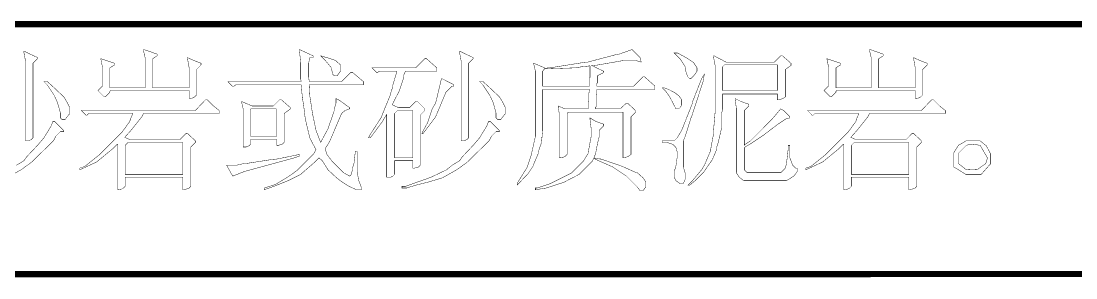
# Model space of a CAD drawing. Extents: x 94 to 452, y -72 to 1042.
# Drawn here: x 337.83 to 363.25, y 393.93 to 400.11 of the extents above; entities that cross this region are included whole.
import ezdxf

# ---------------------------------------------------------------- set-up
doc = ezdxf.new("R2010")
doc.units = 0
doc.header["$MEASUREMENT"] = 0
doc.layers.add('TREE_LAYER', color=7, linetype='Continuous')

msp = doc.modelspace()

# ---------------------------------------------------------------- linework, layer by layer
at = {"layer": 'TREE_LAYER'}
for points, const_width, elevation in [([(221.22612, 400.039582), (399.22612, 400.039582)], 0.15, 178), ([(337.907236, 399.387747), (337.89351, 399.387747), (337.89351, 399.360296), (337.934687, 399.140688), (337.934687, 397.232845), (338.003314, 397.232845), (338.071942, 397.260296), (338.113118, 397.301473), (338.113118, 399.099512), (338.222922, 399.209316), (338.222922, 399.236767), (338.044491, 399.31912), (337.907236, 399.387747), (337.907236, 399.387747)], 0.01, 46), ([(340.789589, 399.428924), (340.775863, 399.428924), (340.775863, 399.401473), (340.81704, 399.223041), (340.81704, 398.509316), (340.803314, 398.509316), (339.979785, 398.509316), (339.966059, 398.509316), (339.966059, 398.989708), (340.075863, 399.058335), (340.075863, 399.058335), (340.075863, 399.099512), (339.746451, 399.209316), (339.787628, 399.003433), (339.787628, 398.550492), (339.677824, 398.440688), (339.828804, 398.289708), (339.856255, 398.289708), (339.966059, 398.399512), (339.966059, 398.426963), (339.979785, 398.440688), (341.873902, 398.440688), (341.873902, 398.426963), (341.873902, 398.248531), (341.956255, 398.262257), (342.011157, 398.289708), (342.052334, 398.330884), (342.052334, 398.948531), (342.162138, 399.058335), (342.162138, 399.099512), (341.983706, 399.168139), (341.832726, 399.236767), (341.873902, 399.003433), (341.873902, 398.509316), (341.873902, 398.509316), (340.995471, 398.509316), (340.995471, 398.509316), (340.995471, 399.209316), (341.105275, 399.277943), (341.105275, 399.277943), (341.105275, 399.31912), (340.789589, 399.428924), (340.789589, 399.428924)], 0.01, 46), ([(344.536647, 399.428924), (344.536647, 399.428924), (344.536647, 399.387747), (344.564098, 399.113237), (344.564098, 398.715198), (344.577824, 398.660296), (344.577824, 398.660296), (342.807236, 398.660296), (342.91704, 398.550492), (342.958216, 398.550492), (342.999392, 398.577943), (344.577824, 398.577943), (344.577824, 398.577943), (344.605275, 398.262257), (344.632726, 398.111277), (344.673902, 397.768139), (344.783706, 397.301473), (344.934687, 397.013237), (344.866059, 396.903433), (344.481745, 396.51912), (344.248412, 396.354414), (343.946451, 396.175982), (343.685667, 396.093629), (343.685667, 396.052453), (343.919, 396.134806), (344.262138, 396.272061), (344.564098, 396.423041), (344.879785, 396.697551), (345.003314, 396.82108), (345.085667, 396.752453), (345.222922, 396.532845), (345.428804, 396.340688), (345.552334, 396.24461), (345.730765, 396.134806), (345.909196, 396.052453), (346.032726, 396.052453), (346.032726, 396.093629), (345.964098, 396.272061), (345.922922, 396.491669), (345.922922, 396.972061), (345.881745, 396.972061), (345.854294, 396.738728), (345.854294, 396.711277), (345.813118, 396.574022), (345.813118, 396.532845), (345.771942, 396.39559), (345.744491, 396.381865), (345.59351, 396.464218), (345.332726, 396.725002), (345.195471, 396.903433), (345.154294, 397.040688), (345.264098, 397.21912), (345.552334, 397.891669), (345.634687, 397.960296), (345.744491, 398.001473), (345.744491, 398.028924), (345.497432, 398.207355), (345.415079, 398.248531), (345.415079, 398.138728), (345.373902, 398.001473), (345.373902, 397.960296), (345.222922, 397.52108), (345.044491, 397.191669), (344.934687, 397.479904), (344.866059, 397.809316), (344.852334, 397.864218), (344.783706, 398.317159), (344.769981, 398.577943), (344.769981, 398.577943), (346.073902, 398.577943), (346.073902, 398.660296), (345.813118, 398.879904), (345.771942, 398.879904), (345.552334, 398.660296), (344.769981, 398.660296), (344.756255, 398.7701), (344.756255, 399.099512), (344.783706, 399.236767), (344.866059, 399.236767), (344.866059, 399.277943), (344.536647, 399.428924), (344.536647, 399.428924)], 0.01, 46), ([(348.407236, 399.387747), (348.39351, 399.387747), (348.39351, 399.360296), (348.434687, 399.140688), (348.434687, 397.232845), (348.503314, 397.232845), (348.571942, 397.260296), (348.613118, 397.301473), (348.613118, 399.099512), (348.722922, 399.209316), (348.722922, 399.236767), (348.544491, 399.31912), (348.407236, 399.387747), (348.407236, 399.387747)], 0.01, 46), ([(352.552334, 399.428924), (352.236647, 399.31912), (352.209196, 399.31912), (351.481745, 399.126963), (351.440569, 399.126963), (350.575863, 398.989708), (350.507236, 398.989708), (350.507236, 398.975982), (350.438608, 398.975982), (350.438608, 398.989708), (350.411157, 399.003433), (350.177824, 399.099512), (350.219, 398.92108), (350.219, 397.328924), (350.136647, 396.958335), (350.136647, 396.930884), (350.026843, 396.601473), (349.91704, 396.423041), (349.779785, 396.203433), (349.779785, 396.162257), (350.040569, 396.436767), (350.177824, 396.642649), (350.191549, 396.697551), (350.287628, 396.917159), (350.287628, 396.958335), (350.356255, 397.150492), (350.369981, 397.315198), (350.383706, 397.315198), (350.383706, 397.356375), (350.397432, 397.479904), (350.397432, 398.468139), (350.397432, 398.468139), (351.509196, 398.468139), (351.522922, 398.468139), (351.509196, 398.358335), (351.509196, 398.358335), (351.509196, 398.262257), (351.509196, 398.262257), (351.509196, 398.179904), (351.495471, 398.179904), (351.495471, 398.083826), (351.495471, 398.083826), (351.495471, 398.001473), (351.495471, 398.001473), (350.932726, 398.001473), (350.76802, 398.0701), (350.795471, 397.891669), (350.795471, 396.82108), (350.891549, 396.834806), (350.946451, 396.862257), (350.987628, 396.903433), (350.987628, 397.891669), (351.015079, 397.91912), (352.332726, 397.91912), (352.332726, 397.91912), (352.332726, 396.82108), (352.373902, 396.82108), (352.469981, 396.862257), (352.524883, 396.903433), (352.524883, 397.809316), (352.634687, 397.91912), (352.634687, 397.960296), (352.44253, 398.138728), (352.415079, 398.138728), (352.264098, 398.001473), (351.687628, 398.001473), (351.673902, 398.001473), (351.673902, 398.042649), (351.687628, 398.056375), (351.687628, 398.152453), (351.687628, 398.152453), (351.687628, 398.248531), (351.687628, 398.248531), (351.687628, 398.34461), (351.701353, 398.358335), (351.701353, 398.468139), (351.701353, 398.468139), (353.101353, 398.468139), (353.101353, 398.550492), (352.854294, 398.7701), (352.813118, 398.7701), (352.59351, 398.550492), (351.715079, 398.550492), (351.701353, 398.550492), (351.701353, 398.61912), (351.715079, 398.61912), (351.715079, 398.797551), (351.852334, 398.866178), (351.866059, 398.879904), (351.866059, 398.907355), (351.577824, 399.04461), (351.605275, 399.04461), (351.728804, 399.058335), (352.360177, 399.168139), (352.634687, 399.168139), (352.771942, 399.126963), (352.744491, 399.236767), (352.552334, 399.428924), (352.552334, 399.428924)], 0.01, 46), ([(358.289589, 399.428924), (358.275863, 399.428924), (358.275863, 399.401473), (358.31704, 399.223041), (358.31704, 398.509316), (358.303314, 398.509316), (357.479785, 398.509316), (357.466059, 398.509316), (357.466059, 398.989708), (357.575863, 399.058335), (357.575863, 399.058335), (357.575863, 399.099512), (357.246451, 399.209316), (357.287628, 399.003433), (357.287628, 398.550492), (357.177824, 398.440688), (357.328804, 398.289708), (357.356255, 398.289708), (357.466059, 398.399512), (357.466059, 398.426963), (357.479785, 398.440688), (359.373902, 398.440688), (359.373902, 398.426963), (359.373902, 398.248531), (359.456255, 398.262257), (359.511157, 398.289708), (359.552334, 398.330884), (359.552334, 398.948531), (359.662138, 399.058335), (359.662138, 399.099512), (359.483706, 399.168139), (359.332726, 399.236767), (359.373902, 399.003433), (359.373902, 398.509316), (359.373902, 398.509316), (358.495471, 398.509316), (358.495471, 398.509316), (358.495471, 399.209316), (358.605275, 399.277943), (358.605275, 399.277943), (358.605275, 399.31912), (358.289589, 399.428924), (358.289589, 399.428924)], 0.01, 46), ([(345.058216, 399.277943), (345.044491, 399.277943), (345.16802, 399.154414), (345.305275, 398.989708), (345.332726, 398.838728), (345.373902, 398.797551), (345.44253, 398.797551), (345.524883, 398.907355), (345.524883, 399.058335), (345.401353, 399.168139), (345.195471, 399.236767), (345.140569, 399.250492), (345.058216, 399.277943), (345.058216, 399.277943)], 0.01, 46), ([(347.597432, 399.209316), (347.556255, 399.209316), (347.336647, 398.989708), (346.279785, 398.989708), (346.389589, 398.879904), (346.41704, 398.879904), (346.458216, 398.907355), (346.883706, 398.907355), (346.883706, 398.907355), (346.787628, 398.577943), (346.787628, 398.536767), (346.746451, 398.426963), (346.719, 398.317159), (346.609196, 398.056375), (346.499392, 397.781865), (346.238608, 397.383826), (346.197432, 397.301473), (346.197432, 397.301473), (346.238608, 397.301473), (346.252334, 397.315198), (346.526843, 397.685786), (346.636647, 397.864218), (346.636647, 397.864218), (346.636647, 396.354414), (346.732726, 396.354414), (346.787628, 396.381865), (346.828804, 396.423041), (346.828804, 396.752453), (346.828804, 396.752453), (347.254294, 396.752453), (347.26802, 396.752453), (347.26802, 396.574022), (347.309196, 396.574022), (347.405275, 396.601473), (347.446451, 396.642649), (347.446451, 397.850492), (347.556255, 397.960296), (347.556255, 398.001473), (347.377824, 398.179904), (347.336647, 398.179904), (347.185667, 398.028924), (346.924883, 398.028924), (346.773902, 398.097551), (346.773902, 398.111277), (346.938608, 398.426963), (347.048412, 398.756375), (347.048412, 398.811277), (347.089589, 398.907355), (347.844491, 398.907355), (347.844491, 398.989708), (347.597432, 399.209316), (347.597432, 399.209316)], 0.01, 46), ([(353.650373, 399.346571), (353.56802, 399.346571), (353.719, 399.19559), (353.828804, 399.017159), (353.856255, 398.866178), (353.897432, 398.7701), (353.938608, 398.728924), (353.966059, 398.728924), (354.048412, 398.811277), (354.11704, 398.907355), (354.11704, 398.989708), (354.034687, 399.113237), (353.897432, 399.209316), (353.650373, 399.346571), (353.650373, 399.346571)], 0.01, 46), ([(354.528804, 399.277943), (354.515079, 399.277943), (354.515079, 399.250492), (354.556255, 399.030884), (354.556255, 397.960296), (354.515079, 397.479904), (354.515079, 397.397551), (354.446451, 397.026963), (354.446451, 396.999512), (354.295471, 396.642649), (354.226843, 396.532845), (354.007236, 396.272061), (353.897432, 396.162257), (353.938608, 396.162257), (354.103314, 396.299512), (354.26802, 396.464218), (354.487628, 396.779904), (354.597432, 397.040688), (354.597432, 397.09559), (354.624883, 397.177943), (354.666059, 397.356375), (354.707236, 397.534806), (354.707236, 397.891669), (354.734687, 397.987747), (354.734687, 398.358335), (354.748412, 398.358335), (356.052334, 398.358335), (356.052334, 398.358335), (356.052334, 398.22108), (356.09351, 398.22108), (356.189589, 398.248531), (356.244491, 398.289708), (356.244491, 398.948531), (356.381745, 399.04461), (356.381745, 399.058335), (356.381745, 399.099512), (356.175863, 399.277943), (356.134687, 399.277943), (355.983706, 399.126963), (354.81704, 399.126963), (354.528804, 399.277943), (354.528804, 399.277943)], 0.01, 46), ([(351.509196, 399.030884), (351.509196, 399.04461), (351.536647, 399.030884), (351.536647, 398.756375), (351.522922, 398.756375), (351.522922, 398.660296), (351.522922, 398.646571), (351.522922, 398.550492), (351.509196, 398.550492), (350.397432, 398.550492), (350.397432, 398.550492), (350.397432, 398.907355), (350.438608, 398.962257), (351.207236, 398.989708), (351.344491, 399.017159), (351.509196, 399.030884), (351.509196, 399.030884)], 0.01, 46), ([(354.775863, 399.058335), (354.775863, 399.058335), (356.052334, 399.058335), (356.052334, 399.058335), (356.052334, 398.440688), (356.052334, 398.440688), (354.748412, 398.440688), (354.734687, 398.440688), (354.734687, 399.017159), (354.775863, 399.058335), (354.775863, 399.058335)], 0.01, 46), ([(338.456255, 398.660296), (338.373902, 398.660296), (338.456255, 398.577943), (338.620961, 398.330884), (338.634687, 398.303433), (338.703314, 398.152453), (338.771942, 397.905394), (338.771942, 397.781865), (338.813118, 397.740688), (338.881745, 397.740688), (338.991549, 397.877943), (338.991549, 398.042649), (338.922922, 398.179904), (338.854294, 398.289708), (338.607236, 398.523041), (338.456255, 398.660296), (338.456255, 398.660296)], 0.01, 46), ([(347.96802, 398.728924), (347.954294, 398.715198), (347.81704, 398.138728), (347.734687, 398.001473), (347.624883, 397.672061), (347.528804, 397.493629), (347.487628, 397.411277), (347.515079, 397.411277), (347.528804, 397.425002), (347.81704, 397.809316), (348.064098, 398.399512), (348.215079, 398.550492), (348.256255, 398.550492), (348.24253, 398.591669), (347.96802, 398.728924), (347.96802, 398.728924)], 0.01, 46), ([(348.956255, 398.660296), (348.873902, 398.660296), (348.956255, 398.577943), (349.120961, 398.330884), (349.134687, 398.303433), (349.203314, 398.152453), (349.271942, 397.905394), (349.271942, 397.781865), (349.313118, 397.740688), (349.381745, 397.740688), (349.491549, 397.877943), (349.491549, 398.042649), (349.422922, 398.179904), (349.354294, 398.289708), (349.107236, 398.523041), (348.956255, 398.660296), (348.956255, 398.660296)], 0.01, 46), ([(354.295471, 398.838728), (354.226843, 398.728924), (354.007236, 398.166178), (354.007236, 398.138728), (353.746451, 397.479904), (353.636647, 397.301473), (353.56802, 397.232845), (353.279785, 397.232845), (353.279785, 397.191669), (353.389589, 397.191669), (353.526843, 397.150492), (353.609196, 397.068139), (353.636647, 396.972061), (353.636647, 396.82108), (353.609196, 396.628924), (353.609196, 396.601473), (353.56802, 396.505394), (353.56802, 396.354414), (353.609196, 396.272061), (353.705275, 396.203433), (353.787628, 396.203433), (353.828804, 396.299512), (353.828804, 396.464218), (353.787628, 396.601473), (353.787628, 397.232845), (353.828804, 397.328924), (353.869981, 397.452453), (353.966059, 397.768139), (353.99351, 397.836767), (354.26802, 398.674022), (354.26802, 398.701473), (354.295471, 398.838728), (354.295471, 398.838728)], 0.01, 46), ([(353.320961, 398.509316), (353.279785, 398.509316), (353.362138, 398.426963), (353.458216, 398.289708), (353.609196, 398.001473), (353.677824, 398.001473), (353.719, 398.042649), (353.746451, 398.097551), (353.746451, 398.22108), (353.677824, 398.317159), (353.56802, 398.399512), (353.430765, 398.468139), (353.320961, 398.509316), (353.320961, 398.509316)], 0.01, 46), ([(342.313118, 398.22108), (342.271942, 398.22108), (342.024883, 397.960296), (339.279785, 397.960296), (339.389589, 397.850492), (339.41704, 397.850492), (339.458216, 397.891669), (340.515079, 397.891669), (340.515079, 397.877943), (340.460177, 397.754414), (340.446451, 397.699512), (340.26802, 397.452453), (339.705275, 396.889708), (339.362138, 396.615198), (339.238608, 396.574022), (339.238608, 396.532845), (339.595471, 396.697551), (339.650373, 396.725002), (340.034687, 397.040688), (340.144491, 397.150492), (340.158216, 397.150492), (340.158216, 396.052453), (340.240569, 396.066178), (340.295471, 396.093629), (340.336647, 396.134806), (340.336647, 396.340688), (340.336647, 396.354414), (341.722922, 396.354414), (341.722922, 396.340688), (341.722922, 396.052453), (341.764098, 396.052453), (341.873902, 396.093629), (341.915079, 396.134806), (341.915079, 397.081865), (342.024883, 397.191669), (342.024883, 397.232845), (341.832726, 397.411277), (341.805275, 397.411277), (341.654294, 397.260296), (340.446451, 397.260296), (340.322922, 397.315198), (340.460177, 397.466178), (340.734687, 397.809316), (340.775863, 397.891669), (342.601353, 397.891669), (342.601353, 397.960296), (342.464098, 398.0701), (342.313118, 398.22108), (342.313118, 398.22108)], 0.01, 46), ([(344.097432, 398.22108), (344.056255, 398.22108), (343.905275, 398.0701), (343.397432, 398.0701), (343.136647, 398.179904), (343.177824, 398.001473), (343.177824, 397.081865), (343.246451, 397.081865), (343.315079, 397.109316), (343.356255, 397.150492), (343.356255, 397.260296), (343.369981, 397.260296), (343.973902, 397.260296), (343.987628, 397.260296), (343.987628, 397.123041), (344.028804, 397.123041), (344.124883, 397.150492), (344.166059, 397.191669), (344.166059, 397.891669), (344.303314, 397.987747), (344.31704, 398.001473), (344.31704, 398.028924), (344.097432, 398.22108), (344.097432, 398.22108)], 0.01, 46), ([(355.036647, 398.248531), (355.036647, 398.248531), (355.036647, 398.234806), (355.064098, 398.015198), (355.064098, 396.464218), (355.132726, 396.354414), (355.24253, 396.272061), (356.271942, 396.272061), (356.340569, 396.313237), (356.450373, 396.381865), (356.532726, 396.491669), (356.532726, 396.574022), (356.491549, 396.574022), (356.422922, 396.642649), (356.354294, 396.82108), (356.354294, 397.123041), (356.313118, 397.123041), (356.313118, 397.026963), (356.271942, 396.6701), (356.244491, 396.574022), (356.134687, 396.464218), (355.324883, 396.464218), (355.256255, 396.532845), (355.256255, 397.068139), (355.39351, 397.150492), (355.722922, 397.3701), (356.066059, 397.630884), (356.271942, 397.768139), (356.354294, 397.781865), (356.354294, 397.809316), (356.203314, 397.960296), (356.134687, 398.001473), (355.915079, 397.740688), (355.39351, 397.21912), (355.283706, 397.150492), (355.256255, 397.123041), (355.256255, 397.136767), (355.256255, 397.960296), (355.366059, 398.0701), (355.366059, 398.111277), (355.173902, 398.179904), (355.036647, 398.248531), (355.036647, 398.248531)], 0.01, 46), ([(359.813118, 398.22108), (359.771942, 398.22108), (359.524883, 397.960296), (356.779785, 397.960296), (356.889589, 397.850492), (356.91704, 397.850492), (356.958216, 397.891669), (358.015079, 397.891669), (358.015079, 397.877943), (357.960177, 397.754414), (357.946451, 397.699512), (357.76802, 397.452453), (357.205275, 396.889708), (356.862138, 396.615198), (356.738608, 396.574022), (356.738608, 396.532845), (357.095471, 396.697551), (357.150373, 396.725002), (357.534687, 397.040688), (357.644491, 397.150492), (357.658216, 397.150492), (357.658216, 396.052453), (357.740569, 396.066178), (357.795471, 396.093629), (357.836647, 396.134806), (357.836647, 396.340688), (357.836647, 396.354414), (359.222922, 396.354414), (359.222922, 396.340688), (359.222922, 396.052453), (359.264098, 396.052453), (359.373902, 396.093629), (359.415079, 396.134806), (359.415079, 397.081865), (359.524883, 397.191669), (359.524883, 397.232845), (359.332726, 397.411277), (359.305275, 397.411277), (359.154294, 397.260296), (357.946451, 397.260296), (357.822922, 397.315198), (357.960177, 397.466178), (358.234687, 397.809316), (358.275863, 397.891669), (360.101353, 397.891669), (360.101353, 397.960296), (359.964098, 398.0701), (359.813118, 398.22108), (359.813118, 398.22108)], 0.01, 46), ([(343.356255, 397.987747), (343.369981, 398.001473), (343.973902, 398.001473), (343.987628, 397.987747), (343.987628, 397.342649), (343.973902, 397.342649), (343.369981, 397.342649), (343.356255, 397.342649), (343.356255, 397.987747), (343.356255, 397.987747)], 0.01, 46), ([(346.897432, 397.960296), (346.897432, 397.960296), (347.254294, 397.960296), (347.26802, 397.960296), (347.26802, 396.834806), (347.254294, 396.82108), (346.828804, 396.82108), (346.828804, 396.834806), (346.828804, 397.891669), (346.897432, 397.960296), (346.897432, 397.960296)], 0.01, 46), ([(337.481745, 396.340688), (337.824883, 396.532845), (338.071942, 396.711277), (338.607236, 397.232845), (338.662138, 397.342649), (338.771942, 397.452453), (338.854294, 397.452453), (338.854294, 397.479904), (338.634687, 397.699512), (338.634687, 397.699512)], 0.01, 46), ([(338.634687, 397.699512), (338.59351, 397.699512), (338.552334, 397.589708), (338.373902, 397.301473), (338.222922, 397.123041), (337.962138, 396.848531), (337.89351, 396.752453), (337.715079, 396.642649)], 0.01, 46), ([(349.134687, 397.699512), (349.09351, 397.699512), (349.052334, 397.589708), (348.873902, 397.301473), (348.722922, 397.123041), (348.462138, 396.848531), (348.39351, 396.752453), (348.215079, 396.642649), (348.077824, 396.532845), (347.707236, 396.354414), (347.089589, 396.134806), (347.007236, 396.134806), (347.007236, 396.093629), (347.11704, 396.093629), (347.336647, 396.162257), (347.666059, 396.24461), (347.981745, 396.340688), (348.324883, 396.532845), (348.571942, 396.711277), (349.107236, 397.232845), (349.162138, 397.342649), (349.271942, 397.452453), (349.354294, 397.452453), (349.354294, 397.479904), (349.134687, 397.699512), (349.134687, 397.699512)], 0.01, 46), ([(351.536647, 397.781865), (351.536647, 397.781865), (351.536647, 397.754414), (351.564098, 397.534806), (351.564098, 397.328924), (351.495471, 396.958335), (351.495471, 396.930884), (351.385667, 396.752453), (351.083706, 396.450492), (350.589589, 396.203433), (350.260177, 396.093629), (350.219, 396.093629), (350.219, 396.052453), (350.479785, 396.093629), (350.905275, 396.230884), (351.275863, 396.423041), (351.605275, 396.752453), (351.619, 396.807355), (351.632726, 396.807355), (351.74253, 396.752453), (352.085667, 396.601473), (352.415079, 396.381865), (352.675863, 396.12108), (352.744491, 396.025002), (352.813118, 396.025002), (352.881745, 396.12108), (352.881745, 396.24461), (352.813118, 396.340688), (352.675863, 396.464218), (352.620961, 396.477943), (352.346451, 396.601473), (352.319, 396.615198), (351.797432, 396.793629), (351.769981, 396.793629), (351.673902, 396.807355), (351.632726, 396.82108), (351.673902, 396.930884), (351.715079, 397.150492), (351.756255, 397.315198), (351.756255, 397.479904), (351.866059, 397.589708), (351.866059, 397.630884), (351.673902, 397.699512), (351.536647, 397.781865), (351.536647, 397.781865)], 0.01, 46), ([(340.405275, 397.191669), (340.405275, 397.191669), (341.722922, 397.191669), (341.722922, 397.191669), (341.722922, 396.423041), (341.722922, 396.423041), (340.336647, 396.423041), (340.336647, 396.423041), (340.336647, 397.123041), (340.405275, 397.191669), (340.405275, 397.191669)], 0.01, 46), ([(357.905275, 397.191669), (357.905275, 397.191669), (359.222922, 397.191669), (359.222922, 397.191669), (359.222922, 396.423041), (359.222922, 396.423041), (357.836647, 396.423041), (357.836647, 396.423041), (357.836647, 397.123041), (357.905275, 397.191669), (357.905275, 397.191669)], 0.01, 46), ([(360.938608, 397.232845), (360.609196, 397.232845), (360.41704, 397.123041), (360.307236, 396.94461), (360.307236, 396.601473), (360.595471, 396.423041), (360.966059, 396.423041), (361.185667, 396.6701), (361.185667, 396.930884), (361.089589, 397.109316), (360.938608, 397.232845), (360.938608, 397.232845)], 0.01, 46), ([(360.746451, 397.150492), (360.760177, 397.150492), (360.938608, 397.123041), (361.11704, 396.82108), (361.075863, 396.683826), (360.883706, 396.546571), (360.609196, 396.532845), (360.41704, 396.683826), (360.41704, 396.930884), (360.609196, 397.123041), (360.664098, 397.136767), (360.746451, 397.150492), (360.746451, 397.150492)], 0.01, 46), ([(344.536647, 396.903433), (344.001353, 396.793629), (343.864098, 396.779904), (343.246451, 396.683826), (343.191549, 396.683826), (343.013118, 396.642649), (342.779785, 396.642649), (342.91704, 396.39559), (342.930765, 396.381865), (343.205275, 396.491669), (344.413118, 396.82108), (344.536647, 396.862257), (344.536647, 396.903433), (344.536647, 396.903433)], 0.01, 46), ([(221.22612, 394.004247), (399.22612, 394.02692)], 0.15, 178.000001)]:
    msp.add_lwpolyline(points, dxfattribs=dict(at, const_width=const_width, elevation=elevation))

doc.saveas('drawing.dxf')
